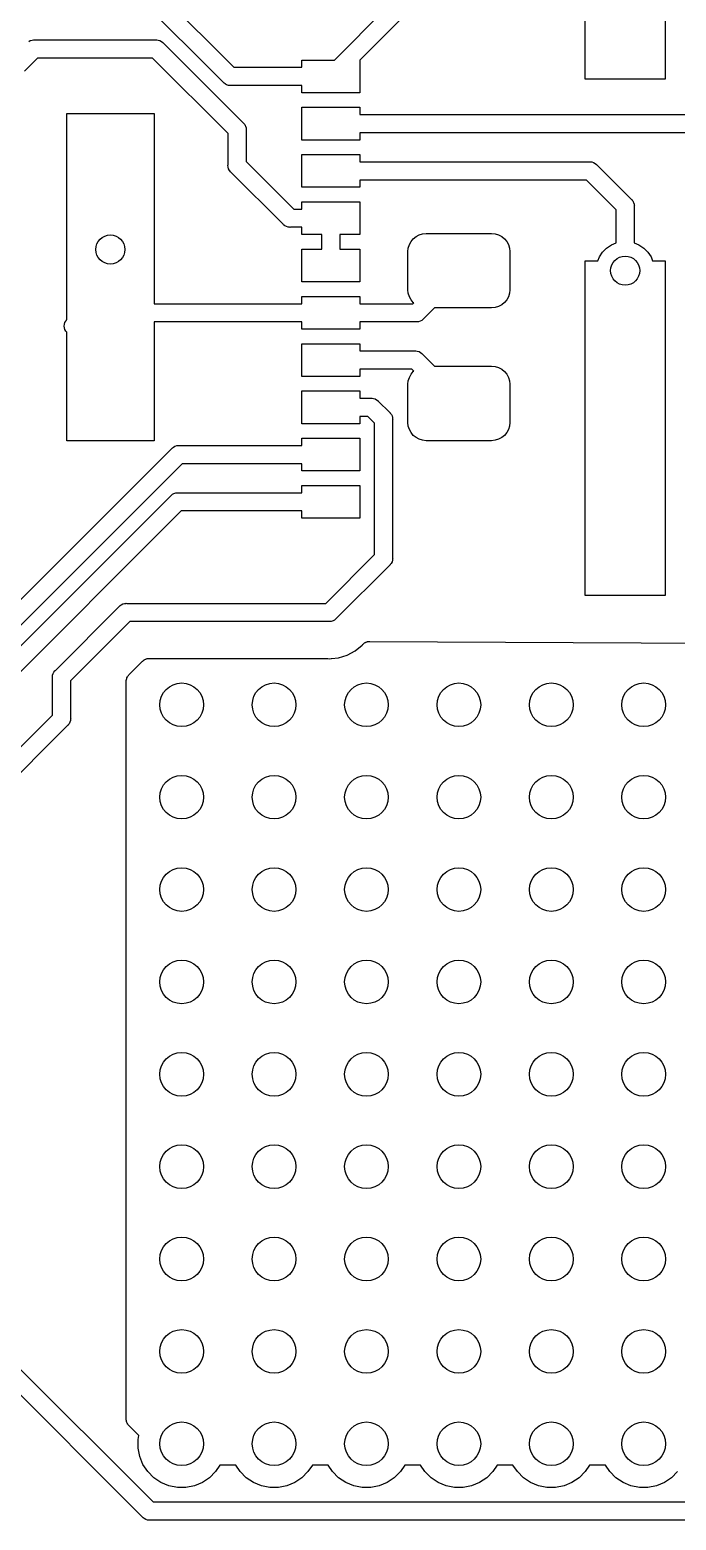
# Model space of a CAD drawing. Extents: x 3.02 to 5.79, y -2.33 to -0.9.
# Drawn here: x 3.618 to 3.968, y -2.326 to -1.52 of the extents above; entities that cross this region are included whole.
import ezdxf

# ---------------------------------------------------------------- set-up
doc = ezdxf.new("R2010")
doc.units = 0
doc.header["$MEASUREMENT"] = 0
doc.layers.add('BLACK', color=7, linetype='CONTINUOUS')

msp = doc.modelspace()

# ---------------------------------------------------------------- linework, layer by layer
at = {"layer": 'BLACK', "linetype": 'CONTINUOUS'}
for p, q in [((3.96165, -1.36516), (3.96165, -1.54626)), ((3.91835, -1.54626), (3.91835, -1.46063)), ((3.6669, -1.47854), (3.72828, -1.53992)), ((3.72259, -1.54815), (3.66121, -1.48677)), ((3.78261, -1.53598), (3.81008, -1.50851)), ((3.81831, -1.5142), (3.79646, -1.53605)), ((3.61725, -1.52589), (3.61811, -1.52543)), ((3.61811, -1.52543), (3.61904, -1.52515)), ((3.61904, -1.52515), (3.61976, -1.52508)), ((3.61976, -1.52508), (3.62, -1.52506)), ((3.61976, -1.52508), (3.61976, -1.52508)), ((3.62, -1.52506), (3.62024, -1.52508)), ((3.62024, -1.52508), (3.6861, -1.52508)), ((3.6861, -1.52508), (3.68634, -1.52506)), ((3.68634, -1.52506), (3.68658, -1.52508)), ((3.68658, -1.52508), (3.68658, -1.52508)), ((3.68658, -1.52508), (3.6873, -1.52515)), ((3.6873, -1.52515), (3.68823, -1.52543)), ((3.68823, -1.52543), (3.68909, -1.52589)), ((3.68909, -1.52589), (3.68984, -1.5265)), ((3.68984, -1.5265), (3.68999, -1.52669)), ((3.68999, -1.52669), (3.73331, -1.57001)), ((3.62204, -1.53492), (3.61492, -1.54204)), ((3.6843, -1.53492), (3.62204, -1.53492)), ((3.72508, -1.5757), (3.6843, -1.53492)), ((3.72828, -1.53992), (3.76496, -1.53992)), ((3.76496, -1.53992), (3.76496, -1.53598)), ((3.76496, -1.53598), (3.78261, -1.53598)), ((3.79646, -1.53605), (3.79646, -1.5537)), ((3.72274, -1.54834), (3.72259, -1.54815)), ((3.72293, -1.54849), (3.72274, -1.54834)), ((3.72349, -1.54895), (3.72293, -1.54849)), ((3.96165, -1.54626), (3.91835, -1.54626)), ((3.72378, -1.54911), (3.72349, -1.54895)), ((3.72434, -1.54941), (3.72378, -1.54911)), ((3.72527, -1.54969), (3.72434, -1.54941)), ((3.726, -1.54976), (3.72527, -1.54969)), ((3.72624, -1.54979), (3.726, -1.54976)), ((3.726, -1.54976), (3.726, -1.54976)), ((3.72648, -1.54976), (3.72624, -1.54979)), ((3.76496, -1.54976), (3.72648, -1.54976)), ((3.76496, -1.5537), (3.76496, -1.54976)), ((3.79646, -1.5537), (3.76496, -1.5537)), ((3.6378, -1.67666), (3.6378, -1.56496)), ((3.6378, -1.56496), (3.68504, -1.56496)), ((3.68504, -1.56496), (3.68504, -1.66787)), ((3.76496, -1.57929), (3.76496, -1.56157)), ((3.76496, -1.56157), (3.79646, -1.56157)), ((3.79646, -1.56157), (3.79646, -1.56551)), ((3.73331, -1.57001), (3.7335, -1.57016)), ((3.7335, -1.57016), (3.73365, -1.57035)), ((3.73365, -1.57035), (3.73411, -1.57091)), ((3.73411, -1.57091), (3.7344, -1.57145)), ((3.7344, -1.57145), (3.73457, -1.57177)), ((3.73457, -1.57177), (3.73485, -1.5727)), ((3.73485, -1.5727), (3.73492, -1.57342)), ((3.79646, -1.56551), (3.97496, -1.56551)), ((3.72508, -1.59271), (3.72508, -1.5757)), ((3.73492, -1.57342), (3.73492, -1.57342)), ((3.73492, -1.57342), (3.73494, -1.57366)), ((3.73494, -1.57366), (3.73492, -1.5739)), ((3.73492, -1.5739), (3.73492, -1.59091)), ((3.79646, -1.57929), (3.76496, -1.57929)), ((3.97316, -1.57535), (3.79646, -1.57535)), ((3.79646, -1.57535), (3.79646, -1.57929)), ((3.76496, -1.60488), (3.76496, -1.58717)), ((3.76496, -1.58717), (3.79646, -1.58717)), ((3.79646, -1.58717), (3.79646, -1.5911)), ((3.72505, -1.59295), (3.72508, -1.59271)), ((3.72515, -1.59392), (3.72505, -1.59295)), ((3.72543, -1.59485), (3.72515, -1.59392)), ((3.72589, -1.5957), (3.72543, -1.59485)), ((3.72615, -1.59602), (3.72589, -1.5957)), ((3.7265, -1.59645), (3.72615, -1.59602)), ((3.72669, -1.5966), (3.7265, -1.59645)), ((3.75501, -1.62492), (3.72669, -1.5966)), ((3.73492, -1.59091), (3.7607, -1.61669)), ((3.79646, -1.5911), (3.92078, -1.5911)), ((3.92078, -1.5911), (3.92102, -1.59108)), ((3.92102, -1.59108), (3.92126, -1.5911)), ((3.92126, -1.5911), (3.92127, -1.5911)), ((3.92127, -1.5911), (3.92199, -1.59117)), ((3.92199, -1.59117), (3.92292, -1.59146)), ((3.92292, -1.59146), (3.92377, -1.59191)), ((3.92377, -1.59191), (3.92452, -1.59253)), ((3.92452, -1.59253), (3.92467, -1.59271)), ((3.92467, -1.59271), (3.94331, -1.61135)), ((3.79646, -1.60488), (3.76496, -1.60488)), ((3.91899, -1.60094), (3.79646, -1.60094)), ((3.79646, -1.60094), (3.79646, -1.60488)), ((3.93508, -1.61704), (3.91899, -1.60094)), ((3.76496, -1.61669), (3.76496, -1.61276)), ((3.76496, -1.61276), (3.79646, -1.61276)), ((3.79646, -1.61276), (3.79646, -1.63047)), ((3.94331, -1.61135), (3.9435, -1.6115)), ((3.9435, -1.6115), (3.94365, -1.61169)), ((3.94365, -1.61169), (3.94411, -1.61225)), ((3.94411, -1.61225), (3.94437, -1.61274)), ((3.94437, -1.61274), (3.94457, -1.61311)), ((3.94457, -1.61311), (3.94485, -1.61404)), ((3.7607, -1.61669), (3.76496, -1.61669)), ((3.93508, -1.63499), (3.93508, -1.61704)), ((3.94485, -1.61404), (3.94492, -1.61476)), ((3.94492, -1.61476), (3.94492, -1.61476)), ((3.94492, -1.61476), (3.94494, -1.615)), ((3.94494, -1.615), (3.94492, -1.61524)), ((3.94492, -1.61524), (3.94492, -1.63499)), ((3.75516, -1.62511), (3.75501, -1.62492)), ((3.75591, -1.62573), (3.75516, -1.62511)), ((3.75677, -1.62618), (3.75591, -1.62573)), ((3.7577, -1.62646), (3.75677, -1.62618)), ((3.75842, -1.62654), (3.7577, -1.62646)), ((3.75866, -1.62656), (3.75842, -1.62654)), ((3.75842, -1.62654), (3.75842, -1.62654)), ((3.7589, -1.62654), (3.75866, -1.62656)), ((3.76496, -1.62654), (3.7589, -1.62654)), ((3.76496, -1.63047), (3.76496, -1.62654)), ((3.77579, -1.63047), (3.76496, -1.63047)), ((3.77579, -1.63835), (3.77579, -1.63047)), ((3.79646, -1.63047), (3.78563, -1.63047)), ((3.78563, -1.63047), (3.78563, -1.63835)), ((3.82263, -1.63775), (3.82319, -1.6359)), ((3.82319, -1.6359), (3.8241, -1.6342)), ((3.8241, -1.6342), (3.82532, -1.63271)), ((3.82532, -1.63271), (3.82682, -1.63148)), ((3.82682, -1.63148), (3.82852, -1.63057)), ((3.82852, -1.63057), (3.83036, -1.63001)), ((3.83036, -1.63001), (3.83228, -1.62982)), ((3.83228, -1.62982), (3.86772, -1.62982)), ((3.86772, -1.62982), (3.86964, -1.63001)), ((3.86964, -1.63001), (3.87148, -1.63057)), ((3.87148, -1.63057), (3.87318, -1.63148)), ((3.87318, -1.63148), (3.87468, -1.63271)), ((3.87468, -1.63271), (3.8759, -1.6342)), ((3.8759, -1.6342), (3.87681, -1.6359)), ((3.87681, -1.6359), (3.87737, -1.63775)), ((3.92996, -1.63777), (3.93254, -1.63604)), ((3.93254, -1.63604), (3.93508, -1.63499)), ((3.94492, -1.63499), (3.94746, -1.63604)), ((3.94746, -1.63604), (3.95004, -1.63777)), ((3.76496, -1.65606), (3.76496, -1.63835)), ((3.76496, -1.63835), (3.77579, -1.63835)), ((3.78563, -1.63835), (3.79646, -1.63835)), ((3.79646, -1.63835), (3.79646, -1.65606)), ((3.82244, -1.63967), (3.82263, -1.63775)), ((3.82244, -1.66033), (3.82244, -1.63967)), ((3.87737, -1.63775), (3.87756, -1.63967)), ((3.87756, -1.63967), (3.87756, -1.66033)), ((3.91835, -1.82579), (3.91835, -1.64469)), ((3.91835, -1.64469), (3.92516, -1.64469)), ((3.92516, -1.64469), (3.92604, -1.64254)), ((3.92604, -1.64254), (3.92777, -1.63996)), ((3.92777, -1.63996), (3.92996, -1.63777)), ((3.95004, -1.63777), (3.95223, -1.63996)), ((3.95223, -1.63996), (3.95396, -1.64254)), ((3.95396, -1.64254), (3.95484, -1.64469)), ((3.95484, -1.64469), (3.96165, -1.64469)), ((3.96165, -1.64469), (3.96165, -1.82579)), ((3.79646, -1.65606), (3.76496, -1.65606)), ((3.82263, -1.66225), (3.82244, -1.66033)), ((3.87756, -1.66033), (3.87737, -1.66225)), ((3.68504, -1.66787), (3.76496, -1.66787)), ((3.76496, -1.66787), (3.76496, -1.66394)), ((3.76496, -1.66394), (3.79646, -1.66394)), ((3.79646, -1.66394), (3.79646, -1.66787)), ((3.79646, -1.66787), (3.82517, -1.66787)), ((3.82319, -1.6641), (3.82263, -1.66225)), ((3.8241, -1.6658), (3.82319, -1.6641)), ((3.82532, -1.66729), (3.8241, -1.6658)), ((3.82517, -1.66787), (3.82556, -1.66748)), ((3.82556, -1.66748), (3.82532, -1.66729)), ((3.87148, -1.66943), (3.86964, -1.66999)), ((3.87318, -1.66852), (3.87148, -1.66943)), ((3.87468, -1.66729), (3.87318, -1.66852)), ((3.8759, -1.6658), (3.87468, -1.66729)), ((3.87681, -1.6641), (3.8759, -1.6658)), ((3.87737, -1.66225), (3.87681, -1.6641)), ((3.63685, -1.67811), (3.63731, -1.67725)), ((3.63731, -1.67725), (3.63777, -1.67669)), ((3.63777, -1.67669), (3.6378, -1.67666)), ((3.76496, -1.67772), (3.68504, -1.67772)), ((3.68504, -1.67772), (3.68504, -1.74213)), ((3.76496, -1.68165), (3.76496, -1.67772)), ((3.82696, -1.67772), (3.79646, -1.67772)), ((3.79646, -1.67772), (3.79646, -1.68165)), ((3.8272, -1.67774), (3.82696, -1.67772)), ((3.82745, -1.67772), (3.8272, -1.67774)), ((3.82817, -1.67765), (3.82745, -1.67772)), ((3.82745, -1.67772), (3.82745, -1.67772)), ((3.8291, -1.67736), (3.82817, -1.67765)), ((3.82995, -1.67691), (3.8291, -1.67736)), ((3.8307, -1.67629), (3.82995, -1.67691)), ((3.83086, -1.6761), (3.8307, -1.67629)), ((3.83678, -1.67018), (3.83086, -1.6761)), ((3.86772, -1.67018), (3.83678, -1.67018)), ((3.86964, -1.66999), (3.86772, -1.67018)), ((3.63647, -1.68), (3.63657, -1.67904)), ((3.63657, -1.68096), (3.63647, -1.68)), ((3.63657, -1.67904), (3.63685, -1.67811)), ((3.63685, -1.68189), (3.63657, -1.68096)), ((3.63731, -1.68275), (3.63685, -1.68189)), ((3.6378, -1.68334), (3.63731, -1.68275)), ((3.6378, -1.74213), (3.6378, -1.68334)), ((3.79646, -1.68165), (3.76496, -1.68165)), ((3.76496, -1.70724), (3.76496, -1.68953)), ((3.76496, -1.68953), (3.79646, -1.68953)), ((3.79646, -1.68953), (3.79646, -1.69346)), ((3.79646, -1.69346), (3.82629, -1.69346)), ((3.82629, -1.69346), (3.82654, -1.69344)), ((3.82654, -1.69344), (3.82678, -1.69346)), ((3.82678, -1.69346), (3.82678, -1.69346)), ((3.82678, -1.69346), (3.8275, -1.69354)), ((3.8275, -1.69354), (3.82843, -1.69382)), ((3.82843, -1.69382), (3.82928, -1.69427)), ((3.82928, -1.69427), (3.83003, -1.69489)), ((3.83003, -1.69489), (3.83019, -1.69508)), ((3.83019, -1.69508), (3.83678, -1.70167)), ((3.83678, -1.70167), (3.86772, -1.70167)), ((3.86772, -1.70167), (3.86964, -1.70186)), ((3.86964, -1.70186), (3.87148, -1.70242)), ((3.79646, -1.70724), (3.76496, -1.70724)), ((3.8245, -1.70331), (3.79646, -1.70331)), ((3.79646, -1.70331), (3.79646, -1.70724)), ((3.82244, -1.71152), (3.82263, -1.7096)), ((3.82263, -1.7096), (3.82319, -1.70775)), ((3.82319, -1.70775), (3.8241, -1.70605)), ((3.8241, -1.70605), (3.82532, -1.70456)), ((3.82556, -1.70437), (3.8245, -1.70331)), ((3.82532, -1.70456), (3.82556, -1.70437)), ((3.87148, -1.70242), (3.87318, -1.70333)), ((3.87318, -1.70333), (3.87468, -1.70456)), ((3.87468, -1.70456), (3.8759, -1.70605)), ((3.8759, -1.70605), (3.87681, -1.70775)), ((3.87681, -1.70775), (3.87737, -1.7096)), ((3.87737, -1.7096), (3.87756, -1.71152)), ((3.76496, -1.73283), (3.76496, -1.71512)), ((3.76496, -1.71512), (3.79646, -1.71512)), ((3.79646, -1.71512), (3.79646, -1.71906)), ((3.82244, -1.73219), (3.82244, -1.71152)), ((3.87756, -1.71152), (3.87756, -1.73219)), ((3.79646, -1.71906), (3.80251, -1.71906)), ((3.80251, -1.71906), (3.80276, -1.71903)), ((3.80276, -1.71903), (3.803, -1.71906)), ((3.803, -1.71906), (3.803, -1.71906)), ((3.803, -1.71906), (3.80372, -1.71913)), ((3.80372, -1.71913), (3.80465, -1.71941)), ((3.80465, -1.71941), (3.8055, -1.71986)), ((3.8055, -1.71986), (3.80625, -1.72048)), ((3.80625, -1.72048), (3.80641, -1.72067)), ((3.80641, -1.72067), (3.81256, -1.72682)), ((3.79646, -1.73283), (3.76496, -1.73283)), ((3.80072, -1.7289), (3.79646, -1.7289)), ((3.79646, -1.7289), (3.79646, -1.73283)), ((3.80433, -1.73251), (3.80072, -1.7289)), ((3.80433, -1.80371), (3.80433, -1.73251)), ((3.81256, -1.72682), (3.81275, -1.72698)), ((3.81275, -1.72698), (3.8129, -1.72716)), ((3.8129, -1.72716), (3.81336, -1.72773)), ((3.81336, -1.72773), (3.81347, -1.72792)), ((3.81347, -1.72792), (3.81382, -1.72858)), ((3.81382, -1.72858), (3.8141, -1.72951)), ((3.8141, -1.72951), (3.81417, -1.73023)), ((3.81417, -1.73023), (3.81417, -1.73023)), ((3.81417, -1.73023), (3.8142, -1.73047)), ((3.8142, -1.73047), (3.81417, -1.73071)), ((3.81417, -1.73071), (3.81417, -1.80551)), ((3.82263, -1.73411), (3.82244, -1.73219)), ((3.82319, -1.73595), (3.82263, -1.73411)), ((3.87737, -1.73411), (3.87681, -1.73595)), ((3.87756, -1.73219), (3.87737, -1.73411)), ((3.68504, -1.74213), (3.6378, -1.74213)), ((3.76496, -1.74465), (3.76496, -1.74071)), ((3.76496, -1.74071), (3.79646, -1.74071)), ((3.79646, -1.74071), (3.79646, -1.75843)), ((3.8241, -1.73765), (3.82319, -1.73595)), ((3.82532, -1.73914), (3.8241, -1.73765)), ((3.82682, -1.74037), (3.82532, -1.73914)), ((3.82852, -1.74128), (3.82682, -1.74037)), ((3.83036, -1.74184), (3.82852, -1.74128)), ((3.83228, -1.74203), (3.83036, -1.74184)), ((3.86772, -1.74203), (3.83228, -1.74203)), ((3.86964, -1.74184), (3.86772, -1.74203)), ((3.87148, -1.74128), (3.86964, -1.74184)), ((3.87318, -1.74037), (3.87148, -1.74128)), ((3.87468, -1.73914), (3.87318, -1.74037)), ((3.8759, -1.73765), (3.87468, -1.73914)), ((3.87681, -1.73595), (3.8759, -1.73765)), ((3.5958, -1.84508), (3.69462, -1.74626)), ((3.69462, -1.74626), (3.69477, -1.74607)), ((3.69477, -1.74607), (3.69496, -1.74592)), ((3.69496, -1.74592), (3.69552, -1.74546)), ((3.69552, -1.74546), (3.69638, -1.745)), ((3.69638, -1.745), (3.69641, -1.74499)), ((3.69641, -1.74499), (3.6973, -1.74472)), ((3.6973, -1.74472), (3.69803, -1.74465)), ((3.69803, -1.74465), (3.69827, -1.74462)), ((3.69803, -1.74465), (3.69803, -1.74465)), ((3.69827, -1.74462), (3.69851, -1.74465)), ((3.69851, -1.74465), (3.76496, -1.74465)), ((3.70031, -1.75449), (3.60149, -1.85331)), ((3.76496, -1.75449), (3.70031, -1.75449)), ((3.76496, -1.75843), (3.76496, -1.75449)), ((3.79646, -1.75843), (3.76496, -1.75843)), ((3.76496, -1.77024), (3.76496, -1.7663)), ((3.76496, -1.7663), (3.79646, -1.7663)), ((3.79646, -1.7663), (3.79646, -1.78402)), ((3.55713, -1.9088), (3.69408, -1.77185)), ((3.69408, -1.77185), (3.69424, -1.77166)), ((3.69424, -1.77166), (3.69442, -1.77151)), ((3.69442, -1.77151), (3.69499, -1.77105)), ((3.69499, -1.77105), (3.69584, -1.77059)), ((3.69584, -1.77059), (3.69677, -1.77031)), ((3.69677, -1.77031), (3.69749, -1.77024)), ((3.69749, -1.77024), (3.69773, -1.77021)), ((3.69749, -1.77024), (3.69749, -1.77024)), ((3.69773, -1.77021), (3.69797, -1.77024)), ((3.69797, -1.77024), (3.76496, -1.77024)), ((3.69977, -1.78008), (3.55756, -1.92229)), ((3.76496, -1.78008), (3.69977, -1.78008)), ((3.76496, -1.78402), (3.76496, -1.78008)), ((3.79646, -1.78402), (3.76496, -1.78402)), ((3.77796, -1.83008), (3.80433, -1.80371)), ((3.8141, -1.80671), (3.81382, -1.80764)), ((3.81417, -1.80599), (3.8141, -1.80671)), ((3.81417, -1.80551), (3.8142, -1.80575)), ((3.8142, -1.80575), (3.81417, -1.80599)), ((3.81417, -1.80599), (3.81417, -1.80599)), ((3.81256, -1.8094), (3.78365, -1.83831)), ((3.81275, -1.80924), (3.81256, -1.8094)), ((3.8129, -1.80906), (3.81275, -1.80924)), ((3.81336, -1.8085), (3.8129, -1.80906)), ((3.8129, -1.80906), (3.8129, -1.80906)), ((3.81382, -1.80764), (3.81336, -1.8085)), ((3.81382, -1.80764), (3.81382, -1.80764)), ((3.6665, -1.8315), (3.6668, -1.83126)), ((3.6668, -1.83126), (3.66725, -1.83089)), ((3.66725, -1.83089), (3.66811, -1.83043)), ((3.66811, -1.83043), (3.66904, -1.83015)), ((3.66904, -1.83015), (3.66976, -1.83008)), ((3.66976, -1.83008), (3.67, -1.83005)), ((3.66976, -1.83008), (3.66976, -1.83008)), ((3.67, -1.83005), (3.67024, -1.83008)), ((3.67024, -1.83008), (3.77796, -1.83008)), ((3.96165, -1.82579), (3.91835, -1.82579)), ((3.63169, -1.86635), (3.66635, -1.83169)), ((3.66635, -1.83169), (3.6665, -1.8315)), ((3.78275, -1.83911), (3.78189, -1.83957)), ((3.7835, -1.8385), (3.78275, -1.83911)), ((3.78365, -1.83831), (3.7835, -1.8385)), ((3.67204, -1.83992), (3.63992, -1.87204)), ((3.77976, -1.83992), (3.67204, -1.83992)), ((3.78, -1.83994), (3.77976, -1.83992)), ((3.78024, -1.83992), (3.78, -1.83994)), ((3.78096, -1.83985), (3.78024, -1.83992)), ((3.78024, -1.83992), (3.78024, -1.83992)), ((3.78189, -1.83957), (3.78096, -1.83985)), ((3.79391, -1.85582), (3.79771, -1.85271)), ((3.79771, -1.85271), (3.79789, -1.85248)), ((3.79789, -1.85248), (3.79794, -1.85243)), ((3.79794, -1.85243), (3.7981, -1.85226)), ((3.7981, -1.85226), (3.79825, -1.85209)), ((3.79825, -1.85209), (3.79845, -1.85193)), ((3.79845, -1.85193), (3.79864, -1.85175)), ((3.79864, -1.85175), (3.79883, -1.85162)), ((3.79883, -1.85162), (3.79901, -1.85147)), ((3.79901, -1.85147), (3.79924, -1.85135)), ((3.79924, -1.85135), (3.79946, -1.85121)), ((3.79946, -1.85121), (3.79967, -1.85113)), ((3.79967, -1.85113), (3.79988, -1.85102)), ((3.79988, -1.85102), (3.80012, -1.85095)), ((3.80012, -1.85095), (3.80036, -1.85085)), ((3.80036, -1.85085), (3.80059, -1.85081)), ((3.80059, -1.85081), (3.80081, -1.85074)), ((3.80081, -1.85074), (3.80107, -1.85072)), ((3.80107, -1.85072), (3.80132, -1.85067)), ((3.80132, -1.85067), (3.80155, -1.85067)), ((3.80155, -1.85067), (3.80178, -1.85065)), ((3.80178, -1.85065), (4.2, -1.85262)), ((3.67146, -1.86878), (3.67886, -1.86139)), ((3.67886, -1.86139), (3.67887, -1.86137)), ((3.67887, -1.86137), (3.67891, -1.86134)), ((3.67887, -1.86137), (3.67887, -1.86137)), ((3.67887, -1.86137), (3.67887, -1.86137)), ((3.67891, -1.86134), (3.67927, -1.86105)), ((3.67927, -1.86105), (3.67963, -1.86076)), ((3.67963, -1.86076), (3.67965, -1.86074)), ((3.67965, -1.86074), (3.67967, -1.86073)), ((3.67967, -1.86073), (3.68008, -1.86052)), ((3.68008, -1.86052), (3.68049, -1.8603)), ((3.68049, -1.8603), (3.68051, -1.86029)), ((3.68051, -1.86029), (3.68054, -1.86028)), ((3.68054, -1.86028), (3.68098, -1.86015)), ((3.68098, -1.86015), (3.68142, -1.86002)), ((3.68142, -1.86002), (3.68145, -1.86001)), ((3.68145, -1.86001), (3.68147, -1.86001)), ((3.68147, -1.86001), (3.68193, -1.85997)), ((3.68193, -1.85997), (3.68239, -1.85992)), ((3.68239, -1.85992), (3.77853, -1.85992)), ((3.77853, -1.85992), (3.7786, -1.85992)), ((3.7786, -1.85992), (3.77881, -1.85995)), ((3.77881, -1.85995), (3.77902, -1.85995)), ((3.77902, -1.85995), (3.78, -1.86004)), ((3.78, -1.86004), (3.78098, -1.85995)), ((3.78098, -1.85995), (3.78099, -1.85994)), ((3.78099, -1.85994), (3.78489, -1.85956)), ((3.78489, -1.85956), (3.78958, -1.85814)), ((3.78958, -1.85814), (3.79391, -1.85582)), ((3.63006, -1.87), (3.63015, -1.86904)), ((3.63008, -1.87024), (3.63006, -1.87)), ((3.63008, -1.89052), (3.63008, -1.87024)), ((3.63015, -1.86904), (3.63043, -1.86811)), ((3.63043, -1.86811), (3.63089, -1.86725)), ((3.63089, -1.86725), (3.63135, -1.86669)), ((3.63135, -1.86669), (3.6315, -1.8665)), ((3.63135, -1.86669), (3.63135, -1.86669)), ((3.6315, -1.8665), (3.63169, -1.86635)), ((3.67005, -1.87179), (3.6701, -1.87133)), ((3.6701, -1.87133), (3.67011, -1.8713)), ((3.67011, -1.87128), (3.67025, -1.87083)), ((3.67011, -1.8713), (3.67011, -1.87128)), ((3.67025, -1.87083), (3.67038, -1.87039)), ((3.67038, -1.87039), (3.6704, -1.87037)), ((3.6704, -1.87035), (3.67063, -1.86994)), ((3.6704, -1.87037), (3.6704, -1.87035)), ((3.67063, -1.86994), (3.67085, -1.86953)), ((3.67085, -1.86953), (3.67086, -1.86951)), ((3.67086, -1.86951), (3.67087, -1.86949)), ((3.67087, -1.86949), (3.67117, -1.86914)), ((3.67117, -1.86914), (3.67146, -1.86878)), ((3.63992, -1.87204), (3.63992, -1.89232)), ((3.67, -1.87225), (3.67005, -1.87179)), ((3.67, -1.8723), (3.67, -1.87225)), ((3.67, -1.87232), (3.67, -1.8723)), ((3.67, -1.8723), (3.67, -1.8723)), ((3.67, -1.8723), (3.67, -1.8723)), ((3.67, -2.27158), (3.67, -1.87232)), ((3.58669, -1.93391), (3.63008, -1.89052)), ((3.63911, -1.89531), (3.63865, -1.89587)), ((3.63957, -1.89445), (3.63911, -1.89531)), ((3.63985, -1.89352), (3.63957, -1.89445)), ((3.63957, -1.89445), (3.63957, -1.89445)), ((3.63992, -1.8928), (3.63985, -1.89352)), ((3.63992, -1.89232), (3.63994, -1.89256)), ((3.63994, -1.89256), (3.63992, -1.8928)), ((3.63992, -1.8928), (3.63992, -1.8928)), ((3.63831, -1.89621), (3.59492, -1.9396)), ((3.6385, -1.89606), (3.63831, -1.89621)), ((3.63865, -1.89587), (3.6385, -1.89606)), ((3.63865, -1.89587), (3.63865, -1.89587)), ((3.67887, -2.32473), (3.59351, -2.23937)), ((3.60743, -2.23937), (3.68456, -2.3165)), ((3.67005, -2.27204), (3.67, -2.27158)), ((3.67009, -2.2725), (3.67005, -2.27204)), ((3.67009, -2.27253), (3.67009, -2.2725)), ((3.6701, -2.27255), (3.67009, -2.27253)), ((3.67023, -2.27299), (3.6701, -2.27255)), ((3.67036, -2.27344), (3.67023, -2.27299)), ((3.67037, -2.27346), (3.67036, -2.27344)), ((3.67038, -2.27349), (3.67037, -2.27346)), ((3.67059, -2.2739), (3.67038, -2.27349)), ((3.67081, -2.27431), (3.67059, -2.2739)), ((3.67082, -2.27433), (3.67081, -2.27431)), ((3.67084, -2.27435), (3.67082, -2.27433)), ((3.67113, -2.27471), (3.67084, -2.27435)), ((3.67142, -2.27507), (3.67113, -2.27471)), ((3.67145, -2.27511), (3.67142, -2.27507)), ((3.67146, -2.27512), (3.67145, -2.27511)), ((3.67145, -2.27511), (3.67145, -2.27511)), ((3.67145, -2.27511), (3.67145, -2.27511)), ((3.67682, -2.28047), (3.67146, -2.27512)), ((3.67638, -2.28267), (3.67682, -2.28047)), ((3.67638, -2.28733), (3.67638, -2.28267)), ((3.67729, -2.29189), (3.67638, -2.28733)), ((3.67907, -2.29619), (3.67729, -2.29189)), ((3.68165, -2.30006), (3.67907, -2.29619)), ((3.72073, -2.2965), (3.71835, -2.30006)), ((3.72927, -2.2965), (3.72073, -2.2965)), ((3.73165, -2.30006), (3.72927, -2.2965)), ((3.77073, -2.2965), (3.76835, -2.30006)), ((3.77927, -2.2965), (3.77073, -2.2965)), ((3.78165, -2.30006), (3.77927, -2.2965)), ((3.82073, -2.2965), (3.81835, -2.30006)), ((3.82927, -2.2965), (3.82073, -2.2965)), ((3.83165, -2.30006), (3.82927, -2.2965)), ((3.87073, -2.2965), (3.86835, -2.30006)), ((3.87927, -2.2965), (3.87073, -2.2965)), ((3.88165, -2.30006), (3.87927, -2.2965)), ((3.92073, -2.2965), (3.91835, -2.30006)), ((3.92927, -2.2965), (3.92073, -2.2965)), ((3.93165, -2.30006), (3.92927, -2.2965)), ((3.68494, -2.30335), (3.68165, -2.30006)), ((3.68881, -2.30593), (3.68494, -2.30335)), ((3.69311, -2.30771), (3.68881, -2.30593)), ((3.71119, -2.30593), (3.70689, -2.30771)), ((3.71506, -2.30335), (3.71119, -2.30593)), ((3.71835, -2.30006), (3.71506, -2.30335)), ((3.73494, -2.30335), (3.73165, -2.30006)), ((3.73881, -2.30593), (3.73494, -2.30335)), ((3.74311, -2.30771), (3.73881, -2.30593)), ((3.76119, -2.30593), (3.75689, -2.30771)), ((3.76506, -2.30335), (3.76119, -2.30593)), ((3.76835, -2.30006), (3.76506, -2.30335)), ((3.78494, -2.30335), (3.78165, -2.30006)), ((3.78881, -2.30593), (3.78494, -2.30335)), ((3.79311, -2.30771), (3.78881, -2.30593)), ((3.81119, -2.30593), (3.80689, -2.30771)), ((3.81506, -2.30335), (3.81119, -2.30593)), ((3.81835, -2.30006), (3.81506, -2.30335)), ((3.83494, -2.30335), (3.83165, -2.30006)), ((3.83881, -2.30593), (3.83494, -2.30335)), ((3.84311, -2.30771), (3.83881, -2.30593)), ((3.86119, -2.30593), (3.85689, -2.30771)), ((3.86506, -2.30335), (3.86119, -2.30593)), ((3.86835, -2.30006), (3.86506, -2.30335)), ((3.88494, -2.30335), (3.88165, -2.30006)), ((3.88881, -2.30593), (3.88494, -2.30335)), ((3.89311, -2.30771), (3.88881, -2.30593)), ((3.91119, -2.30593), (3.90689, -2.30771)), ((3.91506, -2.30335), (3.91119, -2.30593)), ((3.91835, -2.30006), (3.91506, -2.30335)), ((3.93494, -2.30335), (3.93165, -2.30006)), ((3.93881, -2.30593), (3.93494, -2.30335)), ((3.94311, -2.30771), (3.93881, -2.30593)), ((3.96119, -2.30593), (3.95689, -2.30771)), ((3.96506, -2.30335), (3.96119, -2.30593)), ((3.96835, -2.30006), (3.96506, -2.30335)), ((3.69767, -2.30862), (3.69311, -2.30771)), ((3.70233, -2.30862), (3.69767, -2.30862)), ((3.70689, -2.30771), (3.70233, -2.30862)), ((3.74767, -2.30862), (3.74311, -2.30771)), ((3.75233, -2.30862), (3.74767, -2.30862)), ((3.75689, -2.30771), (3.75233, -2.30862)), ((3.79767, -2.30862), (3.79311, -2.30771)), ((3.80233, -2.30862), (3.79767, -2.30862)), ((3.80689, -2.30771), (3.80233, -2.30862)), ((3.84767, -2.30862), (3.84311, -2.30771)), ((3.85233, -2.30862), (3.84767, -2.30862)), ((3.85689, -2.30771), (3.85233, -2.30862)), ((3.89767, -2.30862), (3.89311, -2.30771)), ((3.90233, -2.30862), (3.89767, -2.30862)), ((3.90689, -2.30771), (3.90233, -2.30862)), ((3.94767, -2.30862), (3.94311, -2.30771)), ((3.95233, -2.30862), (3.94767, -2.30862)), ((3.95689, -2.30771), (3.95233, -2.30862)), ((3.68456, -2.3165), (4.49654, -2.3165)), ((3.67902, -2.32491), (3.67887, -2.32473)), ((3.67921, -2.32507), (3.67902, -2.32491)), ((3.67977, -2.32553), (3.67921, -2.32507)), ((3.68063, -2.32599), (3.67977, -2.32553)), ((3.68155, -2.32627), (3.68063, -2.32599)), ((3.68228, -2.32634), (3.68155, -2.32627)), ((3.68252, -2.32636), (3.68228, -2.32634)), ((3.68228, -2.32634), (3.68228, -2.32634)), ((3.68276, -2.32634), (3.68252, -2.32636)), ((4.49834, -2.32634), (3.68276, -2.32634))]:
    msp.add_line(p, q, dxfattribs=at)
at = {"layer": 'BLACK'}
for centre, radius in [((3.66142, -1.63854), 0.00787), ((3.94, -1.65), 0.00787), ((3.7, -1.885), 0.01181), ((3.75, -1.885), 0.01181), ((3.8, -1.885), 0.01181), ((3.85, -1.885), 0.01181), ((3.9, -1.885), 0.01181), ((3.95, -1.885), 0.01181), ((3.7, -1.935), 0.01181), ((3.75, -1.935), 0.01181), ((3.8, -1.935), 0.01181), ((3.85, -1.935), 0.01181), ((3.9, -1.935), 0.01181), ((3.95, -1.935), 0.01181), ((3.7, -1.985), 0.01181), ((3.75, -1.985), 0.01181), ((3.8, -1.985), 0.01181), ((3.85, -1.985), 0.01181), ((3.9, -1.985), 0.01181), ((3.95, -1.985), 0.01181), ((3.7, -2.035), 0.01181), ((3.75, -2.035), 0.01181), ((3.8, -2.035), 0.01181), ((3.85, -2.035), 0.01181), ((3.9, -2.035), 0.01181), ((3.95, -2.035), 0.01181), ((3.7, -2.085), 0.01181), ((3.75, -2.085), 0.01181), ((3.8, -2.085), 0.01181), ((3.85, -2.085), 0.01181), ((3.9, -2.085), 0.01181), ((3.95, -2.085), 0.01181), ((3.7, -2.135), 0.01181), ((3.75, -2.135), 0.01181), ((3.8, -2.135), 0.01181), ((3.85, -2.135), 0.01181), ((3.9, -2.135), 0.01181), ((3.95, -2.135), 0.01181), ((3.7, -2.185), 0.01181), ((3.75, -2.185), 0.01181), ((3.8, -2.185), 0.01181), ((3.85, -2.185), 0.01181), ((3.9, -2.185), 0.01181), ((3.95, -2.185), 0.01181), ((3.7, -2.235), 0.01181), ((3.75, -2.235), 0.01181), ((3.8, -2.235), 0.01181), ((3.85, -2.235), 0.01181), ((3.9, -2.235), 0.01181), ((3.95, -2.235), 0.01181), ((3.7, -2.285), 0.01181), ((3.75, -2.285), 0.01181), ((3.8, -2.285), 0.01181), ((3.85, -2.285), 0.01181), ((3.9, -2.285), 0.01181), ((3.95, -2.285), 0.01181)]:
    msp.add_circle(centre, radius, dxfattribs=at)

doc.saveas('drawing.dxf')
